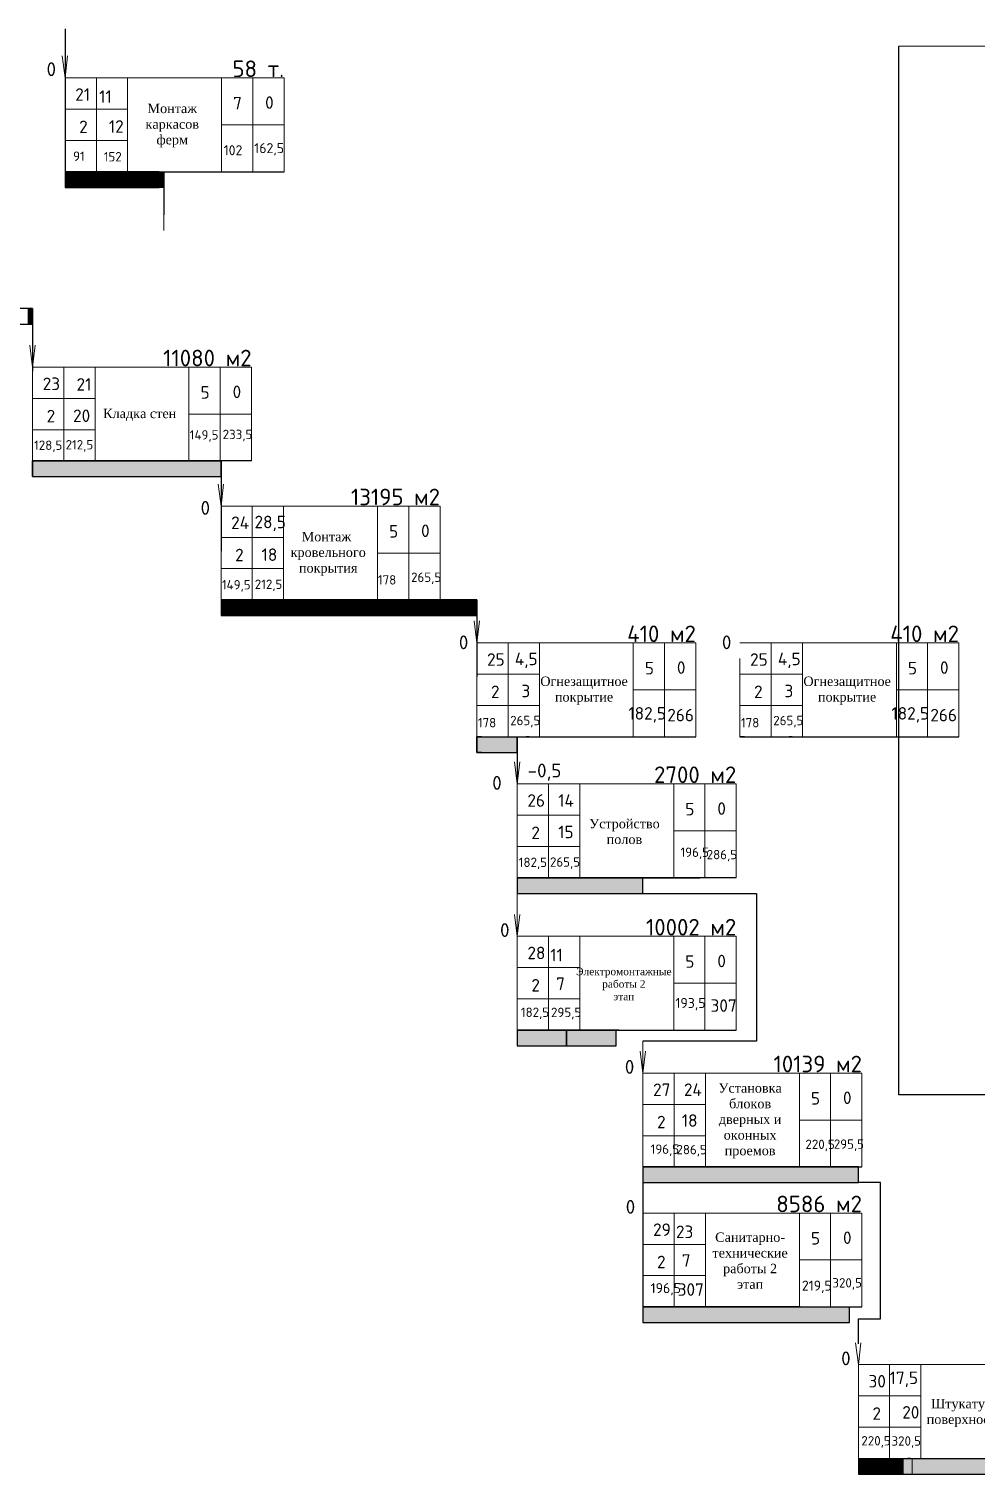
# Model space of a CAD drawing. Header units: millimetres. Extents: x -152693 to 518302, y -31658 to 793547.
# Drawn here: x -125442 to -108528, y 48024 to 73837 of the extents above; entities that cross this region are included whole.
import ezdxf

# ---------------------------------------------------------------- set-up
doc = ezdxf.new("R2010")
doc.units = ezdxf.units.MM
doc.styles.add('PDF ISOCPEUR', font='isocpeur.ttf')
doc.styles.add('ГОСТ 450', font='isocpeur.ttf', dxfattribs={"height": 450})

msp = doc.modelspace()

# ---------------------------------------------------------------- hatches: boundary and pattern name
at = {"lineweight": 20, "true_color": 0xf4ee51}
h = msp.add_hatch(color=41, dxfattribs=at)
h.dxf.hatch_style = 1
h.paths.add_polyline_path([(-124795.95804, 71006.14534), (-124635.66901, 71006.14534), (-124635.66901, 71285.49821), (-124795.95804, 71285.49821)])
h = msp.add_hatch(color=41, dxfattribs=at)
h.dxf.hatch_style = 1
h.paths.add_polyline_path([(-124635.66901, 71006.14534), (-124475.37997, 71006.14534), (-124475.37997, 71285.49821), (-124635.66901, 71285.49821)])
h = msp.add_hatch(color=41, dxfattribs=at)
h.dxf.hatch_style = 1
h.paths.add_polyline_path([(-124475.37997, 71006.14534), (-124315.09094, 71006.14534), (-124315.09094, 71285.49821), (-124475.37997, 71285.49821)])
h = msp.add_hatch(color=41, dxfattribs=at)
h.dxf.hatch_style = 1
h.paths.add_polyline_path([(-124315.09094, 71006.14534), (-124154.80191, 71006.14534), (-124154.80191, 71285.49821), (-124315.09094, 71285.49821)])
h = msp.add_hatch(color=41, dxfattribs=at)
h.dxf.hatch_style = 1
h.paths.add_polyline_path([(-124154.80191, 71006.14534), (-123994.51288, 71006.14534), (-123994.51288, 71285.49821), (-124154.80191, 71285.49821)])
h = msp.add_hatch(color=41, dxfattribs=at)
h.dxf.hatch_style = 1
h.paths.add_polyline_path([(-123994.51288, 71006.14534), (-123834.22385, 71006.14534), (-123834.22385, 71285.49821), (-123994.51288, 71285.49821)])
h = msp.add_hatch(color=41, dxfattribs=at)
h.dxf.hatch_style = 1
h.paths.add_polyline_path([(-123834.22385, 71006.14534), (-123673.93482, 71006.14534), (-123673.93482, 71285.49821), (-123834.22385, 71285.49821)])
h = msp.add_hatch(color=41, dxfattribs=at)
h.dxf.hatch_style = 1
h.paths.add_polyline_path([(-123673.93482, 71006.14534), (-123513.64579, 71006.14534), (-123513.64579, 71285.49821), (-123673.93482, 71285.49821)])
h = msp.add_hatch(color=41, dxfattribs=at)
h.dxf.hatch_style = 1
h.paths.add_polyline_path([(-123513.64579, 71006.14534), (-123353.35675, 71006.14534), (-123353.35675, 71285.49821), (-123513.64579, 71285.49821)])
h = msp.add_hatch(color=41, dxfattribs=at)
h.dxf.hatch_style = 1
h.paths.add_polyline_path([(-123353.35675, 71006.14534), (-123193.06772, 71006.14534), (-123193.06772, 71285.49821), (-123353.35675, 71285.49821)])
h = msp.add_hatch(color=41, dxfattribs=at)
h.dxf.hatch_style = 1
h.paths.add_polyline_path([(-123273.21224, 71006.14534), (-123032.77869, 71006.14534), (-123032.77869, 71285.49821), (-123273.21224, 71285.49821)])
at = {"lineweight": 20}
h = msp.add_hatch(color=1, dxfattribs=at)
h.dxf.hatch_style = 1
h.paths.add_polyline_path([(-125457.27541, 68562.63435), (-125377.13089, 68562.63435), (-125377.13089, 68841.98722), (-125457.27541, 68841.98722)])
h = msp.add_hatch(color=1, dxfattribs=at)
h.dxf.hatch_style = 1
h.paths.add_polyline_path([(-125377.13089, 65839.77049), (-122011.06123, 65839.77049), (-122011.06123, 66119.12337), (-125377.13089, 66119.12337)])
h = msp.add_hatch(color=1, dxfattribs=at)
h.dxf.hatch_style = 1
h.paths.add_polyline_path([(-122011.06123, 63357.90113), (-121850.7722, 63357.90113), (-121850.7722, 63637.254), (-122011.06123, 63637.254)])
h = msp.add_hatch(color=1, dxfattribs=at)
h.dxf.hatch_style = 1
h.paths.add_polyline_path([(-121850.7722, 63357.90113), (-121690.48317, 63357.90113), (-121690.48317, 63637.254), (-121850.7722, 63637.254)])
h = msp.add_hatch(color=1, dxfattribs=at)
h.dxf.hatch_style = 1
h.paths.add_polyline_path([(-121690.48317, 63357.90113), (-121530.19414, 63357.90113), (-121530.19414, 63637.254), (-121690.48317, 63637.254)])
h = msp.add_hatch(color=1, dxfattribs=at)
h.dxf.hatch_style = 1
h.paths.add_polyline_path([(-121530.19414, 63357.90113), (-121369.90511, 63357.90113), (-121369.90511, 63637.254), (-121530.19414, 63637.254)])
h = msp.add_hatch(color=1, dxfattribs=at)
h.dxf.hatch_style = 1
h.paths.add_polyline_path([(-121369.90511, 63357.90113), (-121209.61608, 63357.90113), (-121209.61608, 63637.254), (-121369.90511, 63637.254)])
h = msp.add_hatch(color=1, dxfattribs=at)
h.dxf.hatch_style = 1
h.paths.add_polyline_path([(-121209.61608, 63357.90113), (-121049.32704, 63357.90113), (-121049.32704, 63637.254), (-121209.61608, 63637.254)])
h = msp.add_hatch(color=1, dxfattribs=at)
h.dxf.hatch_style = 1
h.paths.add_polyline_path([(-121049.32704, 63357.90113), (-120889.03801, 63357.90113), (-120889.03801, 63637.254), (-121049.32704, 63637.254)])
h = msp.add_hatch(color=1, dxfattribs=at)
h.dxf.hatch_style = 1
h.paths.add_polyline_path([(-120889.03801, 63357.90113), (-120728.74898, 63357.90113), (-120728.74898, 63637.254), (-120889.03801, 63637.254)])
h = msp.add_hatch(color=1, dxfattribs=at)
h.dxf.hatch_style = 1
h.paths.add_polyline_path([(-120728.74898, 63357.90113), (-120568.45995, 63357.90113), (-120568.45995, 63637.254), (-120728.74898, 63637.254)])
h = msp.add_hatch(color=1, dxfattribs=at)
h.dxf.hatch_style = 1
h.paths.add_polyline_path([(-120568.45995, 63357.90113), (-120408.17092, 63357.90113), (-120408.17092, 63637.254), (-120568.45995, 63637.254)])
h = msp.add_hatch(color=1, dxfattribs=at)
h.dxf.hatch_style = 1
h.paths.add_polyline_path([(-120408.17092, 63357.90113), (-120247.88189, 63357.90113), (-120247.88189, 63637.254), (-120408.17092, 63637.254)])
h = msp.add_hatch(color=1, dxfattribs=at)
h.dxf.hatch_style = 1
h.paths.add_polyline_path([(-120247.88189, 63357.90113), (-120087.59286, 63357.90113), (-120087.59286, 63637.254), (-120247.88189, 63637.254)])
h = msp.add_hatch(color=1, dxfattribs=at)
h.dxf.hatch_style = 1
h.paths.add_polyline_path([(-120087.59286, 63357.90113), (-119927.30382, 63357.90113), (-119927.30382, 63637.254), (-120087.59286, 63637.254)])
h = msp.add_hatch(color=1, dxfattribs=at)
h.dxf.hatch_style = 1
h.paths.add_polyline_path([(-119927.30382, 63357.90113), (-119767.01479, 63357.90113), (-119767.01479, 63637.254), (-119927.30382, 63637.254)])
h = msp.add_hatch(color=1, dxfattribs=at)
h.dxf.hatch_style = 1
h.paths.add_polyline_path([(-119767.01479, 63357.90113), (-119606.72576, 63357.90113), (-119606.72576, 63637.254), (-119767.01479, 63637.254)])
h = msp.add_hatch(color=1, dxfattribs=at)
h.dxf.hatch_style = 1
h.paths.add_polyline_path([(-119606.72576, 63357.90113), (-119446.43673, 63357.90113), (-119446.43673, 63637.254), (-119606.72576, 63637.254)])
h = msp.add_hatch(color=1, dxfattribs=at)
h.dxf.hatch_style = 1
h.paths.add_polyline_path([(-119446.43673, 63357.90113), (-119286.1477, 63357.90113), (-119286.1477, 63637.254), (-119446.43673, 63637.254)])
h = msp.add_hatch(color=1, dxfattribs=at)
h.dxf.hatch_style = 1
h.paths.add_polyline_path([(-119286.1477, 63357.90113), (-119125.85867, 63357.90113), (-119125.85867, 63637.254), (-119286.1477, 63637.254)])
h = msp.add_hatch(color=1, dxfattribs=at)
h.dxf.hatch_style = 1
h.paths.add_polyline_path([(-119125.85867, 63357.90113), (-118965.56964, 63357.90113), (-118965.56964, 63637.254), (-119125.85867, 63637.254)])
h = msp.add_hatch(color=1, dxfattribs=at)
h.dxf.hatch_style = 1
h.paths.add_polyline_path([(-118965.56964, 63357.90113), (-118805.2806, 63357.90113), (-118805.2806, 63637.254), (-118965.56964, 63637.254)])
h = msp.add_hatch(color=1, dxfattribs=at)
h.dxf.hatch_style = 1
h.paths.add_polyline_path([(-118805.2806, 63357.90113), (-118644.99157, 63357.90113), (-118644.99157, 63637.254), (-118805.2806, 63637.254)])
h = msp.add_hatch(color=1, dxfattribs=at)
h.dxf.hatch_style = 1
h.paths.add_polyline_path([(-118644.99157, 63357.90113), (-118484.70254, 63357.90113), (-118484.70254, 63637.254), (-118644.99157, 63637.254)])
h = msp.add_hatch(color=1, dxfattribs=at)
h.dxf.hatch_style = 1
h.paths.add_polyline_path([(-118484.70254, 63357.90113), (-118324.41351, 63357.90113), (-118324.41351, 63637.254), (-118484.70254, 63637.254)])
h = msp.add_hatch(color=1, dxfattribs=at)
h.dxf.hatch_style = 1
h.paths.add_polyline_path([(-118324.41351, 63357.90113), (-118164.12448, 63357.90113), (-118164.12448, 63637.254), (-118324.41351, 63637.254)])
h = msp.add_hatch(color=1, dxfattribs=at)
h.dxf.hatch_style = 1
h.paths.add_polyline_path([(-118164.12448, 63357.90113), (-118003.83545, 63357.90113), (-118003.83545, 63637.254), (-118164.12448, 63637.254)])
h = msp.add_hatch(color=1, dxfattribs=at)
h.dxf.hatch_style = 1
h.paths.add_polyline_path([(-118003.83545, 63357.90113), (-117843.54642, 63357.90113), (-117843.54642, 63637.254), (-118003.83545, 63637.254)])
h = msp.add_hatch(color=1, dxfattribs=at)
h.dxf.hatch_style = 1
h.paths.add_polyline_path([(-117843.54642, 63357.90113), (-117683.25738, 63357.90113), (-117683.25738, 63637.254), (-117843.54642, 63637.254)])
h = msp.add_hatch(color=1, dxfattribs=at)
h.dxf.hatch_style = 1
h.paths.add_polyline_path([(-117683.25738, 63357.90113), (-117522.96835, 63357.90113), (-117522.96835, 63637.254), (-117683.25738, 63637.254)])
h = msp.add_hatch(color=1, dxfattribs=at)
h.dxf.hatch_style = 1
h.paths.add_polyline_path([(-117522.96835, 63357.90113), (-117442.82384, 63357.90113), (-117442.82384, 63637.254), (-117522.96835, 63637.254)])
h = msp.add_hatch(color=1, dxfattribs=at)
h.dxf.hatch_style = 1
h.paths.add_polyline_path([(-117442.82384, 60914.39015), (-116721.5232, 60914.39015), (-116721.5232, 61193.74302), (-117442.82384, 61193.74302)])
at = {"lineweight": 20, "true_color": 0xed1f24}
h = msp.add_hatch(color=240, dxfattribs=at)
h.dxf.hatch_style = 1
h.paths.add_polyline_path([(-116721.5232, 58396.59723), (-114477.47676, 58396.59723), (-114477.47676, 58675.95011), (-116721.5232, 58675.95011)])
at = {"lineweight": 20}
h = msp.add_hatch(color=5, dxfattribs=at)
h.dxf.hatch_style = 1
h.paths.add_polyline_path([(-116721.5232, 55673.73338), (-115839.93352, 55673.73338), (-115839.93352, 55953.08625), (-116721.5232, 55953.08625)])
h = msp.add_hatch(color=5, dxfattribs=at)
h.dxf.hatch_style = 1
h.paths.add_polyline_path([(-115839.93352, 55673.73338), (-114958.34385, 55673.73338), (-114958.34385, 55953.08625), (-115839.93352, 55953.08625)])
at = {"lineweight": 20, "true_color": 0xed1f24}
h = msp.add_hatch(color=240, dxfattribs=at)
h.dxf.hatch_style = 1
h.paths.add_polyline_path([(-114477.47676, 53230.22239), (-110630.54, 53230.22239), (-110630.54, 53509.57527), (-114477.47676, 53509.57527)])
at = {"lineweight": 20}
h = msp.add_hatch(color=5, dxfattribs=at)
h.dxf.hatch_style = 1
h.paths.add_polyline_path([(-114477.47676, 50730.59673), (-110790.82903, 50730.59673), (-110790.82903, 51009.9496), (-114477.47676, 51009.9496)])
h = msp.add_hatch(color=1, dxfattribs=at)
h.dxf.hatch_style = 1
h.paths.add_polyline_path([(-110630.54, 48023.65336), (-110470.25097, 48023.65336), (-110470.25097, 48303.00623), (-110630.54, 48303.00623)])
h = msp.add_hatch(color=1, dxfattribs=at)
h.dxf.hatch_style = 1
h.paths.add_polyline_path([(-110470.25097, 48023.65336), (-110309.96194, 48023.65336), (-110309.96194, 48303.00623), (-110470.25097, 48303.00623)])
h = msp.add_hatch(color=1, dxfattribs=at)
h.dxf.hatch_style = 1
h.paths.add_polyline_path([(-110309.96194, 48023.65336), (-110149.67291, 48023.65336), (-110149.67291, 48303.00623), (-110309.96194, 48303.00623)])
h = msp.add_hatch(color=1, dxfattribs=at)
h.dxf.hatch_style = 1
h.paths.add_polyline_path([(-110149.67291, 48023.65336), (-109989.38388, 48023.65336), (-109989.38388, 48303.00623), (-110149.67291, 48303.00623)])
h = msp.add_hatch(color=1, dxfattribs=at)
h.dxf.hatch_style = 1
h.paths.add_polyline_path([(-109989.38388, 48023.65336), (-109829.09484, 48023.65336), (-109829.09484, 48303.00623), (-109989.38388, 48303.00623)])
h = msp.add_hatch(color=1, dxfattribs=at)
h.dxf.hatch_style = 1
h.paths.add_polyline_path([(-109829.09484, 48023.65336), (-107825.48195, 48023.65336), (-107825.48195, 48303.00623), (-109829.09484, 48303.00623)])

# ---------------------------------------------------------------- linework, layer by layer
at = {"color": 41, "true_color": 0xf4ee51}
for p, q in [((-124795.95804, 73836.91032), (-124795.95804, 71006.14534)), ((-124795.95804, 73469.62364), (-124795.95804, 72961.61544)), ((-124795.95804, 71285.49821), (-123654.19915, 71285.49821)), ((-124795.95804, 71285.49821), (-120885.01782, 71285.49821)), ((-124795.95804, 71285.49821), (-120885.01782, 71285.49821)), ((-124795.95804, 71285.49821), (-123166.39961, 71285.49821)), ((-124795.95804, 71285.49821), (-120885.01782, 71285.49821)), ((-124795.95804, 71285.49821), (-120885.01782, 71285.49821)), ((-124795.95804, 71285.49821), (-124795.95804, 71006.14534)), ((-123112.92321, 71285.49821), (-124795.95804, 71285.49821)), ((-123864.7818, 71285.49821), (-123914.36836, 71285.49821)), ((-123112.92321, 71285.49821), (-123032.77869, 71285.49821)), ((-123032.77869, 71006.14534), (-123032.77869, 71285.49821)), ((-123032.77869, 71285.49821), (-123032.77869, 71006.14534)), ((-124795.95804, 71006.14534), (-123112.92321, 71006.14534)), ((-123032.77869, 71006.14534), (-123112.92321, 71006.14534)), ((-123032.77869, 71006.14534), (-123032.77869, 70518.10446)), ((-112745.44301, 61193.74302), (-111375.33235, 61193.74302)), ((-112745.44301, 61193.74302), (-108834.5028, 61193.74302)), ((-112745.44301, 61193.74302), (-108834.5028, 61193.74302)), ((-112745.44301, 61193.74302), (-110789.9729, 61193.74302)), ((-112745.44301, 61193.74302), (-108834.5028, 61193.74302)), ((-112745.44301, 61193.74302), (-108834.5028, 61193.74302)), ((-112745.44301, 61193.74302), (-112705.37075, 61193.74302)), ((-112705.37075, 61193.74302), (-112745.44301, 61193.74302)), ((-112745.44301, 61193.74302), (-112024.14237, 61193.74302)), ((-112665.2985, 61193.74302), (-112725.40688, 61193.74302)), ((-111814.26677, 61193.74302), (-111863.85334, 61193.74302))]:
    msp.add_line(p, q, dxfattribs=at)
for p, q in [((-109909.7091, 73529.24714), (-107825.48195, 73537.19797)), ((-109909.7091, 54799.20484), (-109909.7091, 73529.24714)), ((-125377.13089, 68841.98722), (-129544.64571, 68841.98722)), ((-125377.13089, 68841.98722), (-125377.13089, 67722.02672)), ((-129624.79023, 68562.63435), (-125377.13089, 68562.63435)), ((-125377.13089, 66119.12337), (-124235.37201, 66119.12337)), ((-125377.13089, 66119.12337), (-122118.01405, 66119.12337)), ((-125377.13089, 66119.12337), (-122118.01405, 66119.12337)), ((-125377.13089, 66119.12337), (-123747.57247, 66119.12337)), ((-125377.13089, 66119.12337), (-122118.01405, 66119.12337)), ((-125377.13089, 66119.12337), (-122118.01405, 66119.12337)), ((-122011.06123, 66119.12337), (-125377.13089, 66119.12337)), ((-125377.13089, 65839.77049), (-125377.13089, 66119.12337)), ((-125377.13089, 66119.12337), (-125377.13089, 65839.77049)), ((-125377.13089, 66119.12337), (-122011.06123, 66119.12337)), ((-124445.95465, 66119.12337), (-124495.54122, 66119.12337)), ((-121466.19068, 66119.12337), (-122011.06123, 66119.12337)), ((-122011.06123, 65839.77049), (-122011.06123, 66119.12337)), ((-122011.06123, 65839.77049), (-122011.06123, 66119.12337)), ((-122011.06123, 66119.12337), (-122011.06123, 64507.61911)), ((-125377.13089, 65839.77049), (-122011.06123, 65839.77049)), ((-125377.13089, 65839.77049), (-122011.06123, 65839.77049)), ((-122011.06123, 63637.254), (-120869.30235, 63637.254)), ((-122011.06123, 63637.254), (-118751.94439, 63637.254)), ((-122011.06123, 63637.254), (-118751.94439, 63637.254)), ((-122011.06123, 63637.254), (-120381.50281, 63637.254)), ((-122011.06123, 63637.254), (-118751.94439, 63637.254)), ((-122011.06123, 63637.254), (-118751.94439, 63637.254)), ((-122011.06123, 63637.254), (-122011.06123, 63357.90113)), ((-121930.91672, 63637.254), (-122011.06123, 63637.254)), ((-117442.82384, 63637.254), (-121930.91672, 63637.254)), ((-121079.88499, 63637.254), (-121129.47156, 63637.254)), ((-117442.82384, 63357.90113), (-117442.82384, 63637.254)), ((-117442.82384, 63637.254), (-117442.82384, 62262.39974)), ((-122011.06123, 63357.90113), (-117442.82384, 63357.90113)), ((-117442.82384, 61193.74302), (-116072.71317, 61193.74302)), ((-117442.82384, 61193.74302), (-113531.88362, 61193.74302)), ((-117442.82384, 61193.74302), (-113531.88362, 61193.74302)), ((-117442.82384, 61193.74302), (-115487.35373, 61193.74302)), ((-117442.82384, 61193.74302), (-113531.88362, 61193.74302)), ((-117442.82384, 61193.74302), (-113531.88362, 61193.74302)), ((-117442.82384, 60914.39015), (-117442.82384, 61193.74302)), ((-117442.82384, 61193.74302), (-117402.75158, 61193.74302)), ((-117402.75158, 61193.74302), (-117442.82384, 61193.74302)), ((-117442.82384, 61193.74302), (-117442.82384, 60914.39015)), ((-117442.82384, 61193.74302), (-116721.5232, 61193.74302)), ((-117362.67932, 61193.74302), (-117422.78771, 61193.74302)), ((-116721.5232, 60914.39015), (-116721.5232, 61193.74302)), ((-116721.5232, 61193.74302), (-116721.5232, 60591.8302)), ((-116511.6476, 61193.74302), (-116561.23416, 61193.74302)), ((-117362.67932, 60914.39015), (-117442.82384, 60914.39015)), ((-117442.82384, 60914.39015), (-116721.5232, 60914.39015)), ((-117442.82384, 60914.39015), (-116721.5232, 60914.39015)), ((-116721.5232, 60591.8302), (-116721.5232, 60352.06734)), ((-116721.5232, 58675.95011), (-115579.76431, 58675.95011)), ((-116721.5232, 58675.95011), (-113462.40635, 58675.95011)), ((-116721.5232, 58675.95011), (-113462.40635, 58675.95011)), ((-116721.5232, 58675.95011), (-115091.96477, 58675.95011)), ((-116721.5232, 58675.95011), (-113462.40635, 58675.95011)), ((-116721.5232, 58675.95011), (-113462.40635, 58675.95011)), ((-116721.5232, 58675.95011), (-113462.40635, 58675.95011)), ((-116721.5232, 58675.95011), (-116721.5232, 58396.59723)), ((-113355.45354, 58675.95011), (-116721.5232, 58675.95011)), ((-115790.34695, 58675.95011), (-115839.93352, 58675.95011)), ((-114477.47676, 58396.59723), (-114477.47676, 58675.95011)), ((-112810.58298, 58675.95011), (-113756.17611, 58675.95011)), ((-116721.5232, 58396.59723), (-114477.47676, 58396.59723)), ((-114477.47676, 58396.59723), (-112446.92926, 58396.59723)), ((-112446.92926, 58396.59723), (-112446.92926, 55758.30418)), ((-116721.5232, 55953.08625), (-115579.76431, 55953.08625)), ((-116721.5232, 55953.08625), (-112810.58298, 55953.08625)), ((-116721.5232, 55953.08625), (-112810.58298, 55953.08625)), ((-116721.5232, 55953.08625), (-115091.96477, 55953.08625)), ((-116721.5232, 55953.08625), (-112810.58298, 55953.08625)), ((-116721.5232, 55953.08625), (-112810.58298, 55953.08625)), ((-116721.5232, 55953.08625), (-112810.58298, 55953.08625)), ((-116721.5232, 55953.08625), (-112810.58298, 55953.08625)), ((-116721.5232, 55953.08625), (-116721.5232, 55673.73338)), ((-116721.5232, 55953.08625), (-116721.5232, 55673.73338)), ((-115839.93352, 55953.08625), (-116721.5232, 55953.08625)), ((-115790.34695, 55953.08625), (-115839.93352, 55953.08625)), ((-115839.93352, 55673.73338), (-115839.93352, 55953.08625)), ((-115839.93352, 55673.73338), (-115839.93352, 55953.08625)), ((-115839.93352, 55953.08625), (-114698.17464, 55953.08625)), ((-115839.93352, 55953.08625), (-115839.93352, 55673.73338)), ((-115839.93352, 55953.08625), (-115839.93352, 55673.73338)), ((-114958.34385, 55953.08625), (-115839.93352, 55953.08625)), ((-114908.75728, 55953.08625), (-114958.34385, 55953.08625)), ((-114958.34385, 55673.73338), (-114958.34385, 55953.08625)), ((-114958.34385, 55673.73338), (-114958.34385, 55953.08625)), ((-112446.92926, 55758.30418), (-114477.47676, 55758.30418)), ((-116721.5232, 55673.73338), (-115839.93352, 55673.73338)), ((-116721.5232, 55673.73338), (-115839.93352, 55673.73338)), ((-115839.93352, 55673.73338), (-114958.34385, 55673.73338)), ((-115839.93352, 55673.73338), (-114958.34385, 55673.73338)), ((-106418.33725, 54799.20484), (-109909.7091, 54799.20484)), ((-114477.47676, 53509.57527), (-113335.71787, 53509.57527)), ((-114477.47676, 53509.57527), (-110566.53654, 53509.57527)), ((-114477.47676, 53509.57527), (-110566.53654, 53509.57527)), ((-114477.47676, 53509.57527), (-112847.91833, 53509.57527)), ((-114477.47676, 53509.57527), (-110566.53654, 53509.57527)), ((-114477.47676, 53509.57527), (-110566.53654, 53509.57527)), ((-114477.47676, 53509.57527), (-110566.53654, 53509.57527)), ((-114477.47676, 53509.57527), (-114477.47676, 53230.22239)), ((-114477.47676, 53509.57527), (-114477.47676, 53230.22239)), ((-110630.54, 53509.57527), (-114477.47676, 53509.57527)), ((-114477.47676, 53509.57527), (-114477.47676, 50730.59673)), ((-113546.30051, 53509.57527), (-113595.88708, 53509.57527)), ((-110630.54, 53230.22239), (-110630.54, 53509.57527)), ((-114477.47676, 53230.22239), (-113034.87547, 53230.22239)), ((-114477.47676, 53230.22239), (-110630.54, 53230.22239)), ((-114477.47676, 53230.22239), (-110630.54, 53230.22239)), ((-110234.33345, 53230.22239), (-110630.54, 53230.22239)), ((-110234.33345, 50799.25262), (-110234.33345, 53230.22239)), ((-114477.47676, 51009.9496), (-113335.71787, 51009.9496)), ((-114477.47676, 51009.9496), (-110566.53654, 51009.9496)), ((-114477.47676, 51009.9496), (-110566.53654, 51009.9496)), ((-114477.47676, 51009.9496), (-112847.91833, 51009.9496)), ((-114477.47676, 51009.9496), (-110566.53654, 51009.9496)), ((-114477.47676, 51009.9496), (-110566.53654, 51009.9496)), ((-114477.47676, 51009.9496), (-110566.53654, 51009.9496)), ((-114477.47676, 51009.9496), (-110566.53654, 51009.9496)), ((-114477.47676, 51009.9496), (-114477.47676, 50730.59673)), ((-114477.47676, 51009.9496), (-114477.47676, 50730.59673)), ((-111672.41871, 51009.9496), (-114477.47676, 51009.9496)), ((-113546.30051, 51009.9496), (-113595.88708, 51009.9496)), ((-111683.94803, 51009.9496), (-110790.82903, 51009.9496)), ((-110790.82903, 50730.59673), (-110790.82903, 51009.9496)), ((-114477.47676, 50730.59673), (-112313.57483, 50730.59673)), ((-114477.47676, 50730.59673), (-111672.41871, 50730.59673)), ((-114477.47676, 50730.59673), (-111672.41871, 50730.59673)), ((-111672.41871, 50730.59673), (-110790.82903, 50730.59673)), ((-110630.54, 50352.0134), (-110630.54, 50799.25262)), ((-110630.54, 50799.25262), (-110234.33345, 50799.25262)), ((-110630.54, 48303.00623), (-109488.78111, 48303.00623)), ((-110630.54, 48303.00623), (-106719.59979, 48303.00623)), ((-110630.54, 48303.00623), (-106719.59979, 48303.00623)), ((-110630.54, 48303.00623), (-109000.98158, 48303.00623)), ((-110630.54, 48303.00623), (-106719.59979, 48303.00623)), ((-110630.54, 48303.00623), (-106719.59979, 48303.00623)), ((-110630.54, 48303.00623), (-106719.59979, 48303.00623)), ((-110630.54, 48303.00623), (-106719.59979, 48303.00623)), ((-110630.54, 48303.00623), (-110630.54, 48023.65336)), ((-109699.36376, 48303.00623), (-109748.95033, 48303.00623)), ((-110630.54, 48023.65336), (-109668.80581, 48023.65336)), ((-109668.80581, 48023.65336), (-107825.48195, 48023.65336))]:
    msp.add_line(p, q)
at = {"color": 41, "lineweight": 20, "true_color": 0xf4ee51}
for p, q in [((-120885.01782, 72961.61544), (-124795.95804, 72961.61544)), ((-124795.95804, 72961.61544), (-124795.95804, 71285.49821)), ((-124237.25229, 72961.61544), (-124237.25229, 71285.49821)), ((-123678.54655, 72961.61544), (-123678.54655, 71285.49821)), ((-122002.42931, 72961.61544), (-122002.42931, 71285.49821)), ((-121443.72357, 72961.61544), (-121443.72357, 71285.49821)), ((-120885.01782, 72961.61544), (-120885.01782, 71285.49821)), ((-124795.95804, 72402.9097), (-123678.54655, 72402.9097)), ((-122002.42931, 72123.55683), (-120885.01782, 72123.55683)), ((-124795.95804, 71844.20395), (-123678.54655, 71844.20395)), ((-124795.95804, 71285.49821), (-120885.01782, 71285.49821)), ((-108834.5028, 62869.86025), (-112745.44301, 62869.86025)), ((-112186.73727, 62869.86025), (-112186.73727, 61193.74302)), ((-111628.03152, 62869.86025), (-111628.03152, 61193.74302)), ((-109951.91429, 62869.86025), (-109951.91429, 61193.74302)), ((-109393.20854, 62869.86025), (-109393.20854, 61193.74302)), ((-108834.5028, 62869.86025), (-108834.5028, 61193.74302)), ((-112745.44301, 62590.50738), (-112745.44301, 61193.74302)), ((-112745.44301, 62311.15451), (-111628.03152, 62311.15451)), ((-109951.91429, 62031.80163), (-108834.5028, 62031.80163)), ((-112745.44301, 61752.44876), (-111628.03152, 61752.44876)), ((-112745.44301, 61193.74302), (-108834.5028, 61193.74302))]:
    msp.add_line(p, q, dxfattribs=at)
at = {"lineweight": 20}
for p, q in [((-121466.19068, 67795.2406), (-125377.13089, 67795.2406)), ((-124818.42515, 67795.2406), (-124818.42515, 66119.12337)), ((-124259.7194, 67795.2406), (-124259.7194, 66119.12337)), ((-122583.60217, 67795.2406), (-122583.60217, 66119.12337)), ((-122024.89643, 67795.2406), (-122024.89643, 66119.12337)), ((-121466.19068, 67795.2406), (-121466.19068, 66119.12337)), ((-125377.13089, 67515.88773), (-125377.13089, 66119.12337)), ((-125377.13089, 67236.53486), (-124259.7194, 67236.53486)), ((-122583.60217, 66957.18198), (-121466.19068, 66957.18198)), ((-125377.13089, 66677.82911), (-124259.7194, 66677.82911)), ((-125377.13089, 66119.12337), (-122118.01405, 66119.12337)), ((-118100.12102, 65313.37124), (-122011.06123, 65313.37124)), ((-122011.06123, 65313.37124), (-122011.06123, 63637.254)), ((-121452.35549, 65313.37124), (-121452.35549, 63637.254)), ((-120893.64974, 65313.37124), (-120893.64974, 63637.254)), ((-119217.53251, 65313.37124), (-119217.53251, 63637.254)), ((-118658.82677, 65313.37124), (-118658.82677, 63637.254)), ((-118100.12102, 65313.37124), (-118100.12102, 63637.254)), ((-122011.06123, 64754.66549), (-120893.64974, 64754.66549)), ((-119217.53251, 64475.31262), (-118100.12102, 64475.31262)), ((-122011.06123, 64195.95975), (-120893.64974, 64195.95975)), ((-122011.06123, 63637.254), (-118751.94439, 63637.254)), ((-113531.88362, 62869.86025), (-117442.82384, 62869.86025)), ((-116884.11809, 62869.86025), (-116884.11809, 61193.74302)), ((-116325.41235, 62869.86025), (-116325.41235, 61193.74302)), ((-114649.29511, 62869.86025), (-114649.29511, 61193.74302)), ((-114090.58937, 62869.86025), (-114090.58937, 61193.74302)), ((-113531.88362, 62869.86025), (-113531.88362, 61193.74302)), ((-117442.82384, 62590.50738), (-117442.82384, 61193.74302)), ((-117442.82384, 62311.15451), (-116325.41235, 62311.15451)), ((-114649.29511, 62031.80163), (-113531.88362, 62031.80163)), ((-117442.82384, 61752.44876), (-116325.41235, 61752.44876)), ((-117442.82384, 61193.74302), (-113531.88362, 61193.74302)), ((-116721.5232, 60394.55364), (-116721.5232, 58675.95011)), ((-112810.58298, 60352.06734), (-116721.5232, 60352.06734)), ((-116162.81745, 60352.06734), (-116162.81745, 58675.95011)), ((-115604.11171, 60352.06734), (-115604.11171, 58675.95011)), ((-113927.99447, 60352.06734), (-113927.99447, 58675.95011)), ((-113369.28873, 60352.06734), (-113369.28873, 58675.95011)), ((-112810.58298, 60352.06734), (-112810.58298, 58675.95011)), ((-116721.5232, 59793.3616), (-115604.11171, 59793.3616)), ((-113927.99447, 59514.00872), (-112810.58298, 59514.00872)), ((-116721.5232, 59234.65585), (-115604.11171, 59234.65585)), ((-116721.5232, 58675.95011), (-113462.40635, 58675.95011)), ((-112810.58298, 57629.20348), (-116721.5232, 57629.20348)), ((-116162.81745, 57629.20348), (-116162.81745, 55953.08625)), ((-115604.11171, 57629.20348), (-115604.11171, 55953.08625)), ((-113927.99447, 57629.20348), (-113927.99447, 55953.08625)), ((-113369.28873, 57629.20348), (-113369.28873, 55953.08625)), ((-112810.58298, 57629.20348), (-112810.58298, 55953.08625)), ((-116721.5232, 57349.85061), (-116721.5232, 55953.08625)), ((-116721.5232, 57070.49774), (-115604.11171, 57070.49774)), ((-113927.99447, 56791.14487), (-112810.58298, 56791.14487)), ((-116721.5232, 56511.79199), (-115604.11171, 56511.79199)), ((-116721.5232, 55953.08625), (-112810.58298, 55953.08625)), ((-110566.53654, 55185.6925), (-114477.47676, 55185.6925)), ((-113918.77101, 55185.6925), (-113918.77101, 53509.57527)), ((-113360.06527, 55185.6925), (-113360.06527, 53509.57527)), ((-111683.94803, 55185.6925), (-111683.94803, 53509.57527)), ((-111125.24229, 55185.6925), (-111125.24229, 53509.57527)), ((-110566.53654, 55185.6925), (-110566.53654, 53509.57527)), ((-114477.47676, 54906.33963), (-114477.47676, 53509.57527)), ((-114477.47676, 54626.98675), (-113360.06527, 54626.98675)), ((-111683.94803, 54347.63388), (-110566.53654, 54347.63388)), ((-114477.47676, 54068.28101), (-113360.06527, 54068.28101)), ((-114477.47676, 53509.57527), (-110566.53654, 53509.57527)), ((-110566.53654, 52686.06684), (-114477.47676, 52686.06684)), ((-113918.77101, 52686.06684), (-113918.77101, 51009.9496)), ((-113360.06527, 52686.06684), (-113360.06527, 51009.9496)), ((-111683.94803, 52686.06684), (-111683.94803, 51009.9496)), ((-111125.24229, 52686.06684), (-111125.24229, 51009.9496)), ((-110566.53654, 52686.06684), (-110566.53654, 51009.9496)), ((-114477.47676, 52406.71397), (-114477.47676, 51009.9496)), ((-114477.47676, 52127.36109), (-113360.06527, 52127.36109)), ((-111683.94803, 51848.00822), (-110566.53654, 51848.00822)), ((-114477.47676, 51568.65535), (-113360.06527, 51568.65535)), ((-114477.47676, 51009.9496), (-110566.53654, 51009.9496)), ((-106719.59979, 49979.12347), (-110630.54, 49979.12347)), ((-110630.54, 49979.12347), (-110630.54, 48303.00623)), ((-110071.83426, 49979.12347), (-110071.83426, 48303.00623)), ((-109513.12851, 49979.12347), (-109513.12851, 48303.00623)), ((-110630.54, 49420.41772), (-109513.12851, 49420.41772)), ((-110630.54, 48861.71198), (-109513.12851, 48861.71198)), ((-110630.54, 48303.00623), (-106719.59979, 48303.00623))]:
    msp.add_line(p, q, dxfattribs=at)
at = {"color": 41, "lineweight": 20, "true_color": 0xf4ee51}
for points in [[(-124751.41563, 73353.58865), (-124795.95804, 72961.61544), (-124844.95469, 73353.58865)], [(-123032.77869, 71285.49821), (-123032.77869, 70238.75159)]]:
    msp.add_lwpolyline(points, dxfattribs=at)
for points in [[(-124795.95804, 71285.49821), (-124635.66901, 71285.49821), (-124635.66901, 71006.14534), (-124795.95804, 71006.14534)], [(-124635.66901, 71285.49821), (-124475.37997, 71285.49821), (-124475.37997, 71006.14534), (-124635.66901, 71006.14534)], [(-124475.37997, 71285.49821), (-124315.09094, 71285.49821), (-124315.09094, 71006.14534), (-124475.37997, 71006.14534)], [(-124315.09094, 71285.49821), (-124154.80191, 71285.49821), (-124154.80191, 71006.14534), (-124315.09094, 71006.14534)], [(-124154.80191, 71285.49821), (-123994.51288, 71285.49821), (-123994.51288, 71006.14534), (-124154.80191, 71006.14534)], [(-123994.51288, 71285.49821), (-123834.22385, 71285.49821), (-123834.22385, 71006.14534), (-123994.51288, 71006.14534)], [(-123834.22385, 71285.49821), (-123673.93482, 71285.49821), (-123673.93482, 71006.14534), (-123834.22385, 71006.14534)], [(-123673.93482, 71285.49821), (-123513.64579, 71285.49821), (-123513.64579, 71006.14534), (-123673.93482, 71006.14534)], [(-123513.64579, 71285.49821), (-123353.35675, 71285.49821), (-123353.35675, 71006.14534), (-123513.64579, 71006.14534)], [(-123353.35675, 71285.49821), (-123193.06772, 71285.49821), (-123193.06772, 71006.14534), (-123353.35675, 71006.14534)], [(-123273.21224, 71285.49821), (-123032.77869, 71285.49821), (-123032.77869, 71006.14534), (-123273.21224, 71006.14534)]]:
    msp.add_lwpolyline(points, close=True, dxfattribs=at)
at = {"color": 1, "lineweight": 20}
for points in [[(-125457.27541, 68841.98722), (-125377.13089, 68841.98722), (-125377.13089, 68562.63435), (-125457.27541, 68562.63435)], [(-122011.06123, 63637.254), (-121850.7722, 63637.254), (-121850.7722, 63357.90113), (-122011.06123, 63357.90113)], [(-121850.7722, 63637.254), (-121690.48317, 63637.254), (-121690.48317, 63357.90113), (-121850.7722, 63357.90113)], [(-121690.48317, 63637.254), (-121530.19414, 63637.254), (-121530.19414, 63357.90113), (-121690.48317, 63357.90113)], [(-121530.19414, 63637.254), (-121369.90511, 63637.254), (-121369.90511, 63357.90113), (-121530.19414, 63357.90113)], [(-121369.90511, 63637.254), (-121209.61608, 63637.254), (-121209.61608, 63357.90113), (-121369.90511, 63357.90113)], [(-121209.61608, 63637.254), (-121049.32704, 63637.254), (-121049.32704, 63357.90113), (-121209.61608, 63357.90113)], [(-121049.32704, 63637.254), (-120889.03801, 63637.254), (-120889.03801, 63357.90113), (-121049.32704, 63357.90113)], [(-120889.03801, 63637.254), (-120728.74898, 63637.254), (-120728.74898, 63357.90113), (-120889.03801, 63357.90113)], [(-120728.74898, 63637.254), (-120568.45995, 63637.254), (-120568.45995, 63357.90113), (-120728.74898, 63357.90113)], [(-120568.45995, 63637.254), (-120408.17092, 63637.254), (-120408.17092, 63357.90113), (-120568.45995, 63357.90113)], [(-120408.17092, 63637.254), (-120247.88189, 63637.254), (-120247.88189, 63357.90113), (-120408.17092, 63357.90113)], [(-120247.88189, 63637.254), (-120087.59286, 63637.254), (-120087.59286, 63357.90113), (-120247.88189, 63357.90113)], [(-120087.59286, 63637.254), (-119927.30382, 63637.254), (-119927.30382, 63357.90113), (-120087.59286, 63357.90113)], [(-119927.30382, 63637.254), (-119767.01479, 63637.254), (-119767.01479, 63357.90113), (-119927.30382, 63357.90113)], [(-119767.01479, 63637.254), (-119606.72576, 63637.254), (-119606.72576, 63357.90113), (-119767.01479, 63357.90113)], [(-119606.72576, 63637.254), (-119446.43673, 63637.254), (-119446.43673, 63357.90113), (-119606.72576, 63357.90113)], [(-119446.43673, 63637.254), (-119286.1477, 63637.254), (-119286.1477, 63357.90113), (-119446.43673, 63357.90113)], [(-119286.1477, 63637.254), (-119125.85867, 63637.254), (-119125.85867, 63357.90113), (-119286.1477, 63357.90113)], [(-119125.85867, 63637.254), (-118965.56964, 63637.254), (-118965.56964, 63357.90113), (-119125.85867, 63357.90113)], [(-118965.56964, 63637.254), (-118805.2806, 63637.254), (-118805.2806, 63357.90113), (-118965.56964, 63357.90113)], [(-118805.2806, 63637.254), (-118644.99157, 63637.254), (-118644.99157, 63357.90113), (-118805.2806, 63357.90113)], [(-118644.99157, 63637.254), (-118484.70254, 63637.254), (-118484.70254, 63357.90113), (-118644.99157, 63357.90113)], [(-118484.70254, 63637.254), (-118324.41351, 63637.254), (-118324.41351, 63357.90113), (-118484.70254, 63357.90113)], [(-118324.41351, 63637.254), (-118164.12448, 63637.254), (-118164.12448, 63357.90113), (-118324.41351, 63357.90113)], [(-118164.12448, 63637.254), (-118003.83545, 63637.254), (-118003.83545, 63357.90113), (-118164.12448, 63357.90113)], [(-118003.83545, 63637.254), (-117843.54642, 63637.254), (-117843.54642, 63357.90113), (-118003.83545, 63357.90113)], [(-117843.54642, 63637.254), (-117683.25738, 63637.254), (-117683.25738, 63357.90113), (-117843.54642, 63357.90113)], [(-117683.25738, 63637.254), (-117522.96835, 63637.254), (-117522.96835, 63357.90113), (-117683.25738, 63357.90113)], [(-117522.96835, 63637.254), (-117442.82384, 63637.254), (-117442.82384, 63357.90113), (-117522.96835, 63357.90113)], [(-110630.54, 48303.00623), (-110470.25097, 48303.00623), (-110470.25097, 48023.65336), (-110630.54, 48023.65336)], [(-110470.25097, 48303.00623), (-110309.96194, 48303.00623), (-110309.96194, 48023.65336), (-110470.25097, 48023.65336)], [(-110309.96194, 48303.00623), (-110149.67291, 48303.00623), (-110149.67291, 48023.65336), (-110309.96194, 48023.65336)], [(-110149.67291, 48303.00623), (-109989.38388, 48303.00623), (-109989.38388, 48023.65336), (-110149.67291, 48023.65336)], [(-109989.38388, 48303.00623), (-109829.09484, 48303.00623), (-109829.09484, 48023.65336), (-109989.38388, 48023.65336)], [(-109829.09484, 48303.00623), (-109668.80581, 48303.00623), (-109668.80581, 48023.65336), (-109829.09484, 48023.65336)]]:
    msp.add_lwpolyline(points, close=True, dxfattribs=at)
at = {"lineweight": 20}
for points in [[(-125377.13089, 68562.63435), (-125377.13089, 67515.88773)], [(-125332.58848, 68187.2138), (-125377.13089, 67795.2406), (-125426.12754, 68187.2138)], [(-121966.51882, 65705.34444), (-122011.06123, 65313.37124), (-122060.05788, 65705.34444)], [(-117398.28143, 63261.83345), (-117442.82384, 62869.86025), (-117491.82049, 63261.83345)], [(-116676.98079, 60744.04054), (-116721.5232, 60352.06734), (-116770.51985, 60744.04054)], [(-116721.5232, 58396.59723), (-116721.5232, 57349.85061)], [(-116676.98079, 58021.17669), (-116721.5232, 57629.20348), (-116770.51985, 58021.17669)], [(-114477.47676, 55758.30418), (-114477.47676, 54906.33963)], [(-114432.93435, 55577.6657), (-114477.47676, 55185.6925), (-114526.47341, 55577.6657)], [(-110585.99759, 50371.09667), (-110630.54, 49979.12347), (-110679.53665, 50371.09667)]]:
    msp.add_lwpolyline(points, dxfattribs=at)
at = {"color": 240, "lineweight": 20, "true_color": 0xed1f24}
msp.add_lwpolyline([(-116721.5232, 58675.95011), (-114477.47676, 58675.95011), (-114477.47676, 58396.59723), (-116721.5232, 58396.59723)], close=True, dxfattribs=at)

# ---------------------------------------------------------------- texts
at = {"color": 41, "lineweight": 20, "true_color": 0xf4ee51, "style": 'PDF ISOCPEUR'}
for s, insert, char_height, attachment_point in [('0', (-125126.87255, 72993.3968), 246.89718, 7), ('58 т. ', (-120885.01782, 73124.71244), 296.276621, 6), ('0', (-121223.78146, 72409.2144), 223.4823, 7), ('2', (-124544.16073, 71975.8495), 223.4823, 7), ('102', (-121964.12779, 71580.13507), 178.785838, 7), ('0', (-113067.09028, 62756.35215), 246.89718, 7), ('410 м2 ', (-108834.5028, 63032.95725), 296.276621, 6), ('0', (-109173.26644, 62317.45921), 223.4823, 7), ('2', (-112493.6457, 61884.0943), 223.4823, 7), ('182,5', (-110039.77838, 61447.28067), 223.482298, 7), ('178', (-112727.79459, 61360.96305), 167.611723, 7), ('266', (-109345.61518, 61468.78873), 223.482298, 7)]:
    msp.add_mtext(s, dxfattribs=dict(at, insert=insert, char_height=char_height, attachment_point=attachment_point))
at = {"color": 41, "lineweight": 20, "true_color": 0xf4ee51, "attachment_point": 7, "style": 'PDF ISOCPEUR'}
for s, insert, char_height, width in [('21', (-124614.66168, 72552.80737), 223.482298, 1189.1897492), ('11', (-124186.03894, 72515.68265), 223.482298, 480.4869403), ('7', (-121795.58996, 72398.67618), 223.4823, 671.0601081), ('12', (-124013.16325, 71982.04466), 223.482298, 2282.4887686), ('162,5', (-121418.40261, 71576.50109), 178.785838, 536.8480865), ('91', (-124652.55649, 71479.67706), 167.611723, 1171.3810609), ('152', (-124104.39829, 71470.23718), 167.611723, 503.2950811), ('25', (-112564.14666, 62461.05218), 223.482298, 1189.1897492), ('4,5', (-112067.54097, 62419.64405), 223.482298, 480.4869403), ('5', (-109745.07493, 62306.92099), 223.4823, 671.0601081), ('3', (-111949.45422, 61899.28693), 223.4823, 2282.4887686), ('265,5', (-112150.51673, 61360.79897), 167.611723, 503.2950811)]:
    msp.add_mtext(s, dxfattribs=dict(at, insert=insert, char_height=char_height, width=width))
at = {"color": 41, "lineweight": 20, "true_color": 0xf4ee51, "attachment_point": 5, "style": 'ГОСТ 450'}
for s, width, insert, char_height in [('{\\fTimes New Roman|b0|i0|c204|p18;\\H0.83333x;Монтаж каркасов ферм}', 1060.0498594, (-122882.10258, 72109.97917), 201.1340681), ('\\pxqc;{\\fTimes New Roman|b0|i0|c204|p18;\\H0.83333x;Огнезащитное покрытие                                        }', 1490.1035256, (-110831.58755, 62018.22398), 201.13406805)]:
    msp.add_mtext_dynamic_manual_height_columns(s, width=width, gutter_width=10.02812, heights=[0], dxfattribs=dict(at, insert=insert, char_height=char_height))
at = {"lineweight": 20, "style": 'PDF ISOCPEUR'}
for s, insert, char_height, attachment_point in [('11080 м2 ', (-121466.19068, 67958.3376), 296.276621, 6), ('0', (-121804.95432, 67242.83956), 223.4823, 7), ('2', (-125125.33358, 66809.47465), 223.4823, 7), ('149,5', (-122569.59419, 66462.72554), 167.611723, 7), ('13195 м2 ', (-118100.12102, 65476.46823), 296.276621, 6), ('0', (-122376.46166, 65158.6075), 246.89718, 7), ('0', (-118438.88466, 64760.97019), 223.4823, 7), ('2', (-121759.26392, 64327.60529), 223.4823, 7), ('178', (-119209.95521, 63911.94948), 167.611723, 7), ('265,5', (-118617.41507, 63919.74233), 167.611723, 7), ('149,5', (-121996.08614, 63785.43548), 167.611723, 7), ('0', (-117764.47111, 62756.35215), 246.89718, 7), ('410 м2 ', (-113531.88363, 63032.95725), 296.276621, 6), ('0', (-113870.64726, 62317.45921), 223.4823, 7), ('2', (-117191.02653, 61884.0943), 223.4823, 7), ('182,5', (-114737.15921, 61447.28067), 223.482298, 7), ('178', (-117425.17542, 61360.96305), 167.611723, 7), ('266', (-114042.99601, 61468.78873), 223.482298, 7), ('-0,5', (-116535.53506, 60409.68628), 246.897184, 7), ('2700 м2 ', (-112810.58298, 60515.16434), 296.276621, 6), ('0', (-117168.74401, 60245.98681), 246.89718, 7), ('0', (-113149.34662, 59799.6663), 223.4823, 7), ('2', (-116469.72589, 59366.30139), 223.4823, 7), ('196,5', (-113806.45362, 59008.35864), 167.611723, 7), ('182,5', (-116694.78039, 58828.30364), 167.611723, 7), ('0', (-117028.86582, 57617.10507), 246.89718, 7), ('10002 м2 ', (-112810.58298, 57792.30048), 296.276621, 6), ('0', (-113149.34662, 57076.80244), 223.4823, 7), ('2', (-116469.72589, 56643.43754), 223.4823, 7), ('182,5', (-116656.69273, 56149.71775), 167.611723, 7), ('193,5', (-113897.87919, 56307.75604), 178.785838, 7), ('307', (-113270.03941, 56280.42062), 223.482298, 7), ('0', (-114800.85812, 55173.59408), 246.89718, 7), ('10139 м2 ', (-110566.53654, 55348.7895), 296.276621, 6), ('0', (-110905.30018, 54633.29146), 223.4823, 7), ('2', (-114225.67945, 54199.92655), 223.4823, 7), ('220,5', (-111575.23012, 53790.959), 167.611723, 7), ('196,5', (-114339.93443, 53704.62955), 167.611723, 7), ('0', (-114784.81938, 52673.96842), 246.89718, 7), ('8586 м2 ', (-110566.53654, 52849.16384), 296.276621, 6), ('0', (-110905.30018, 52133.6658), 223.4823, 7), ('2', (-114225.67945, 51700.30089), 223.4823, 7), ('196,5', (-114340.60118, 51214.35645), 178.785838, 7), ('219,5', (-111639.74269, 51258.86208), 178.785838, 7), ('0', (-110937.88263, 49967.02505), 246.89718, 7), ('2', (-110378.74269, 48993.35752), 223.4823, 7), ('220,5', (-110576.39632, 48495.81989), 167.611723, 7)]:
    msp.add_mtext(s, dxfattribs=dict(at, insert=insert, char_height=char_height, attachment_point=attachment_point))
at = {"lineweight": 20, "attachment_point": 7, "style": 'PDF ISOCPEUR'}
for s, insert, char_height, width in [('23', (-125195.83454, 67386.43253), 223.482298, 1189.1897492), ('21', (-124591.0356, 67375.46032), 223.482298, 480.4869403), ('5', (-122376.76281, 67232.30134), 223.4823, 671.0601081), ('20', (-124653.19869, 66815.66981), 223.482298, 2282.4887686), ('233,5', (-121981.82285, 66470.91461), 167.611723, 503.2950811), ('128,5', (-125349.35821, 66277.89641), 167.611723, 1995.2641616), ('212,5', (-124785.38502, 66286.33272), 167.611723, 503.2950811), ('24', (-121829.76488, 64904.56317), 223.482298, 1189.1897492), ('28,5', (-121413.16477, 64865.70165), 223.482298, 480.4869403), ('5', (-119010.69315, 64750.43198), 223.4823, 671.0601081), ('18', (-121287.12903, 64333.80045), 223.482298, 2282.4887686), ('212,5', (-121408.3148, 63793.62454), 167.611723, 503.2950811), ('25', (-117261.52748, 62461.05218), 223.482298, 1189.1897492), ('4,5', (-116764.9218, 62419.64405), 223.482298, 480.4869403), ('5', (-114442.45576, 62306.92099), 223.4823, 671.0601081), ('3', (-116646.83505, 61899.28693), 223.4823, 2282.4887686), ('265,5', (-116847.89756, 61360.79897), 167.611723, 503.2950811), ('26', (-116540.22684, 59943.25927), 223.482298, 1189.1897492), ('14', (-115989.79385, 59944.10029), 223.482298, 480.4869403), ('5', (-113721.15512, 59789.12808), 223.4823, 671.0601081), ('15', (-115989.81197, 59381.49402), 223.482298, 2282.4887686), ('286,5', (-113338.57992, 58965.76825), 167.611723, 1587.9523052), ('265,5', (-116137.37176, 58833.49481), 167.611723, 503.2950811), ('28', (-116540.22684, 57220.39541), 223.482298, 1189.1897492), ('11', (-116131.89023, 57182.87251), 223.482298, 480.4869403), ('5', (-113721.15512, 57066.26422), 223.4823, 671.0601081), ('7', (-116026.85628, 56670.77588), 223.4823, 2282.4887686), ('295,5', (-116118.27707, 56147.43386), 167.611723, 503.2950811), ('27', (-114296.1804, 54776.88443), 223.482298, 1189.1897492), ('24', (-113745.74741, 54777.72545), 223.482298, 480.4869403), ('5', (-111477.10868, 54622.75324), 223.4823, 671.0601081), ('18', (-113782.80984, 54227.26489), 223.482298, 2282.4887686), ('295,5', (-111068.69587, 53794.80889), 167.611723, 982.7133662), ('286,5', (-113878.98026, 53696.59196), 167.611723, 503.2950811), ('29', (-114296.1804, 52277.25877), 223.482298, 1189.1897492), ('23', (-113887.84379, 52239.73587), 223.482298, 480.4869403), ('5', (-111477.10868, 52123.12758), 223.4823, 671.0601081), ('7', (-113782.80984, 51727.63923), 223.4823, 2282.4887686), ('307', (-113856.73516, 51208.39101), 223.482298, 671.0601081), ('320,5', (-111094.24113, 51317.13491), 167.611723, 503.2950811), ('17,5', (-110071.83426, 49579.62363), 223.482298, 480.4869403), ('30', (-110449.24365, 49570.31539), 223.482298, 1189.1897492), ('20', (-109846.75495, 49015.30023), 223.482298, 2282.4887686), ('320,5', (-110038.52614, 48492.60976), 167.611723, 503.2950811)]:
    msp.add_mtext(s, dxfattribs=dict(at, insert=insert, char_height=char_height, width=width))
at = {"lineweight": 20, "attachment_point": 5, "style": 'ГОСТ 450'}
for s, width, gutter_width, insert, char_height in [('{\\fTimes New Roman|b0|i0|c204|p18;\\H0.83333x;Кладка стен}', 1490.1035256, 10.02812, (-123463.27543, 66943.60433), 201.1340681), ('{\\fTimes New Roman|b0|i0|c204|p18;\\H0.83333x;Монтаж  кровельного покрытия }', 1490.1035256, 10.02812, (-120097.20577, 64461.73496), 201.1340681), ('\\pxqc;{\\fTimes New Roman|b0|i0|c204|p18;\\H0.83333x;Огнезащитное покрытие                                        }', 1490.1035256, 10.02812, (-115528.96838, 62018.22398), 201.13406805), ('\\pxqc;{\\fTimes New Roman|b0|i0|c204|p18;\\H0.83333x;Устройство полов                                       }', 1490.1035256, 10.02812, (-114807.66773, 59500.43107), 201.13406805), ('\\pxqc;{\\fTimes New Roman|b0|i0|c204|p18;\\H0.83333x;Электромонтажные работы 2 этап                                  }', 1192.0828205, 8.02249, (-114818.25098, 56776.92752), 160.90725444), ('{\\fTimes New Roman|b0|i0|c204|p18;\\H0.83333x;Установка блоков дверных и оконных проемов}', 1490.1035256, 10.02812, (-112563.6213, 54334.05623), 201.1340681), ('\\pxqc;{\\fTimes New Roman|b0|i0|c204|p18;\\H0.83333x;Санитарно-\\Pтехнические работы 2 этап                                 }', 1490.1035256, 10.02812, (-112563.6213, 51834.43057), 201.1340681), ('{\\fTimes New Roman|b0|i0|c204|p18;\\H0.83333x;Штукатурка поверхностей}', 1840.7337255, 10.02812, (-108670.17833, 49114.81743), 201.1340681)]:
    msp.add_mtext_dynamic_manual_height_columns(s, width=width, gutter_width=gutter_width, heights=[0], dxfattribs=dict(at, insert=insert, char_height=char_height))

doc.saveas('drawing.dxf')
